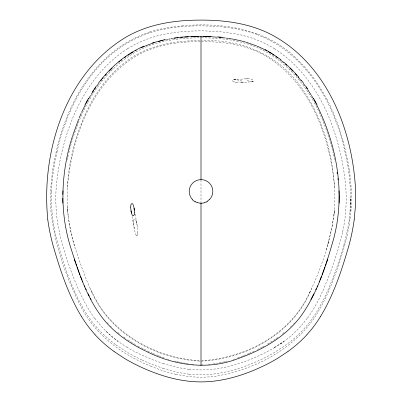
<?xml version="1.0" encoding="UTF-8"?>
<svg xmlns="http://www.w3.org/2000/svg" width="402" height="402" viewBox="0 0 402 402"><rect width="100%" height="100%" fill="white"/><g stroke="black" fill="none" stroke-linecap="round" stroke-linejoin="round"><path stroke-width="0.3" stroke-dasharray="2.01 1.51" d="M350.489 204.804L350.474 190.769L349.222 175.639A227.934 227.934 0 0 0 345.001 151.961C335.248 108.218 312.294 64.119 272.003 41.512A110.645 110.645 0 0 0 264.225 37.577L256.989 34.577M137.715 232.974L137.459 227.507M51.491 191.679L51.526 205.141L52.707 218.648A184.759 184.759 0 0 0 56.094 236.904C62.883 262.727 71.38 288.546 85.098 311.605A121.198 121.198 0 0 0 93.822 324.032L98.882 329.831A119.962 119.962 0 0 0 115.826 344.73M350.062 211.547L350.629 198.05L350.303 208.311L349.293 218.648M199.744 40.662C174.146 40.532 147.353 45.416 126.519 61.194C109.5 73.722 96.52 91.088 87.234 109.932C66.697 153.458 60.004 205.186 76.234 251.215C83.073 271.973 90.329 293.053 103.048 311.058C125.605 340.775 162.875 358.529 199.804 360.684M67.42 187.347C71.777 137.469 91.174 83.34 135.941 56.169A94.802 94.802 0 0 1 146.358 50.928C163.544 43.577 182.468 41.582 201 41.557M201.598 360.694C242.748 358.353 285.314 336.966 305.847 300.173C320.394 271.797 331.193 240.883 334.534 209.075M334.057 214.387L334.429 210.507M133.695 220.939L133.665 221.251A17.964 17.698 44.4 0 0 133.645 222.708M332.087 226.874L333.811 216.241A141.861 141.861 0 0 0 334.765 205.467C335.796 164.508 325.635 122.334 302.008 88.485C279.953 55.129 240.939 38.828 201.628 40.657M331.735 228.632L327.66 244.969M67.3 159.684L67.687 157.875M342.569 232.406L337.6 251.295L330.484 272.204M67.827 157.272L68.521 154.273M56.978 151.956C66.777 108.223 89.696 64.119 129.997 41.512A110.63 110.63 0 0 1 137.775 37.577C164.689 25.421 195.166 24.442 224.14 27.055M68.812 153.077C73.089 135.61 79.124 118.505 87.726 102.676M343.77 245.346C338.871 262.461 332.956 279.335 325.53 295.525A185.96 185.96 0 0 1 323.58 299.55L316.902 311.605A121.198 121.198 0 0 1 308.178 324.032L303.118 329.831M137.449 235.26L136.946 236.034L136.203 235.381M328.741 241.185L325.766 251.215M330.364 272.526L322.499 291.827M201 361.147C245.607 359.147 291.867 334.273 310.103 292.028M309.756 292.767L311.666 288.716M88.033 102.148C99.003 82.254 114.459 64.415 134.203 52.868A98.802 98.802 0 0 1 145.288 47.33C162.84 39.898 182.096 37.828 201 37.823M307.264 318.268L300.852 326.143M293.741 323.575L294.48 322.791M290.711 326.635L291.475 325.881M282.621 333.735L284.299 332.389M276.139 338.559L278.34 337.007M274.636 347.504L283.923 341.529A116.771 116.771 0 0 0 300.877 326.173M275.254 339.182L266.586 344.635M280.093 344.112L283.923 341.529L273.842 347.971M127.595 48.732C83.877 76.687 63.642 128.926 57.084 178.458A175.88 175.88 0 0 0 55.772 200.558L56.22 210.728A163.292 163.292 0 0 0 59.461 232.401M262.823 346.75L264.24 345.966M262.35 347.016L256.104 350.202M252.692 351.815L254.154 351.127M249.33 353.313L251.054 352.549M243.627 355.664L248.758 353.564M237.848 357.815L243.059 355.901M149.795 32.054C133.067 37.381 117.776 46.833 105.098 58.933A146.127 146.127 0 0 0 84.938 82.933C70.139 104.565 61.029 129.63 55.441 155.117A229.673 229.673 0 0 0 52.572 170.991M233.155 359.348L234.331 358.971M226.035 361.368L227.225 361.041M221.226 362.448L216.371 363.328M221.824 362.313L223.633 361.921M224.236 361.79L225.442 361.529M213.331 363.815L215.763 363.423M208.417 364.302L210.261 364.122M241.14 82.621L252.999 81.641C255.999 79.973 248.295 78.325 247.175 78.656L233.461 79.872L232.401 80.274L232.753 80.847M182.101 25.828C222.507 22.07 267.169 28.999 296.902 58.933A146.137 146.137 0 0 1 317.062 82.933L321.781 90.214L326.761 99.058M201.618 364.619L202.854 364.574M247.823 78.641C245.607 78.184 245.838 80.028 247.652 80.45M233.989 79.807L235.884 79.777M201.502 37.823C220.241 37.858 239.316 39.969 256.712 47.33A98.802 98.802 0 0 1 267.797 52.863C287.541 64.415 302.997 82.254 313.967 102.148M201.623 41.567C219.949 41.622 238.652 43.662 255.642 50.928A94.802 94.802 0 0 1 266.059 56.169C310.826 83.34 330.223 137.469 334.58 187.347M199.809 361.107C154.283 358.74 107.706 332.333 90.334 288.716M236.728 79.832L240.974 80.631L243.225 81.897A0.638 0.412 22.6 0 1 243.23 82.164L243.155 82.269A2.975 1.829 19.8 0 1 242.009 82.521M191.739 364.122L193.583 364.302M238.175 82.335L236.723 82.073M185.629 363.328L180.774 362.448M186.237 363.423L188.669 363.815M176.558 361.529L177.764 361.79M178.367 361.921L180.176 362.313M175.855 374.272L186.186 376.156A108.269 108.269 0 0 0 215.819 376.192C253.235 369.765 290.334 351.212 312.887 319.912C323.962 304.188 331.178 286.189 337.499 268.139C345.564 245.371 351.74 221.502 351.433 197.181M174.775 361.041L175.965 361.368M167.669 358.971L168.845 359.348M163.614 363.689L153.097 359.951L141.79 355.097A168.508 168.508 0 0 1 127.359 347.514M163.614 368.539L153.097 364.8L141.79 359.946M158.941 355.901L164.152 357.815M153.242 353.564L158.373 355.664M151.288 366.398C122.489 354.941 95.897 335.338 81.315 307.429C66.23 277.717 54.808 245.516 51.18 212.266M150.946 352.549L152.67 353.313M149.308 351.815L139.65 347.016M137.76 345.966L139.177 346.75M135.414 344.635L126.746 339.182M127.364 347.504L118.082 341.529L109.857 334.811L105.641 330.856M274.405 48.732C318.123 76.681 338.358 128.931 344.916 178.458A175.875 175.875 0 0 1 346.228 200.558L345.78 210.728A163.262 163.262 0 0 1 342.539 232.401M123.66 337.007L125.861 338.559M115.811 344.755L127.364 352.353A168.508 168.508 0 0 0 141.795 359.936M117.701 332.389L119.379 333.735M110.525 325.881L111.289 326.635M107.52 322.791L108.259 323.575M94.736 318.268L101.636 326.685A117.54 117.54 0 0 0 118.098 341.504M314.274 102.676C322.876 118.505 328.911 135.61 333.188 153.077M91.897 292.028L92.244 292.767M79.501 291.827C71.129 272.662 64.024 252.838 59.431 232.406M136.288 221.502C136.067 220.658 135.072 217.733 134.037 219.346A6.668 6.522 57.2 0 0 133.735 220.944M74.666 246.054L71.023 232.145L68.43 218.02M343.077 140.986L346.559 155.117A229.708 229.708 0 0 1 349.428 170.991M333.479 154.273L334.173 157.272M334.313 157.875L334.7 159.684M136.881 223.839L137.042 224.653M135.152 214.1L137.077 224.854M132.037 216.412L134.404 229.597L135.569 233.954A9.789 9.588 41.7 0 0 136.157 235.406M134.218 228.622L133.62 222.708M67.466 209.075L67.742 212.477M201 180.116L201 202.688M51.381 191.674A214.201 214.201 0 0 1 57.074 151.976M224.125 27.18A136.806 136.806 0 0 1 257.039 34.426M189.101 374.182A133.539 133.539 0 0 1 163.634 368.483M189.111 374.121A107.635 107.635 0 0 0 212.889 374.121C229.356 372.242 245.235 366.915 260.21 359.946A168.549 168.549 0 0 0 274.641 352.363L285.44 345.303A120.51 120.51 0 0 0 303.148 329.861M349.358 218.658A198.844 198.844 0 0 1 343.715 245.331M68.194 216.241A141.861 141.861 0 0 1 67.234 205.467M94.601 318.364A150.052 150.052 0 0 1 79.621 291.777M127.585 48.707A107.656 107.656 0 0 1 152.072 37.431L155.875 36.286A123.404 123.404 0 0 1 161.815 34.773L162.684 34.577A133.499 133.499 0 0 1 166.353 33.818L175.739 32.331L185.121 31.411A198.915 198.915 0 0 1 189.789 31.13L197.261 30.899A252.3 252.3 0 0 1 204.739 30.899L220.633 31.718L235.647 33.818A133.434 133.434 0 0 1 239.316 34.577L240.185 34.773A123.424 123.424 0 0 1 246.124 36.28L249.933 37.426A107.62 107.62 0 0 1 274.415 48.707M322.384 291.777A150.082 150.082 0 0 1 307.399 318.364M189.101 369.327A133.539 133.539 0 0 1 163.634 363.634M189.111 369.267A107.635 107.635 0 0 0 212.889 369.267C229.356 367.388 245.235 362.061 260.21 355.097A168.549 168.549 0 0 0 274.641 347.514M233.899 79.546A14.572 10.975 22.8 0 1 236.698 79.561M234.331 81.671A5.728 3.734 15.9 0 1 232.602 81.028M236.733 82.531A14.618 8.502 16.7 0 1 234.245 81.943M241.818 82.194A12.593 6.558 16.2 0 1 238.14 81.817M252.411 81.737A8.784 5.136 25.4 0 1 247.617 80.551M175.84 374.332A156.901 156.901 0 0 1 151.308 366.343M51.024 212.276A181.935 181.935 0 0 1 52.697 171.011M149.75 31.909A146.916 146.916 0 0 1 182.106 25.954M326.881 98.998A211.733 211.733 0 0 1 342.951 141.017M349.393 170.996A192.885 192.885 0 0 1 351.469 197.181M136.976 224.864A40.667 37.662 66 0 1 137.353 227.512M136.142 221.542A23.964 22.693 63.2 0 1 136.725 223.864M137.801 232.979A11.844 11.447 49 0 1 137.569 235.291M252.999 81.641L252.371 81.651L252.999 81.641"/><path stroke-width="0.6" d="M134.439 212.437L134.082 208.125M339.198 203.126L339.187 195.106M62.823 194.493L62.978 190.794M354.197 219.552L355.474 205.718A181.609 181.609 0 0 0 355.569 189.935C352.584 129.57 326.786 63.461 270.626 34.22C248.446 22.949 223.135 19.839 198.533 20.11C177.176 20.281 155.428 23.2 135.836 32.095A116.273 116.273 0 0 0 127.002 36.542C65.571 72.717 40.868 151.72 47.803 219.552M134.173 214.899C131.826 218.909 130.625 208.799 130.69 207.115M72.526 136.047C60.833 172.518 59.174 212.522 71.214 249.114C78.782 272.837 86.777 297.123 101.937 317.228A96.726 96.726 0 0 0 109.319 325.766C119.645 336.368 132.203 344.594 145.499 350.991M72.722 135.459L78.641 119.173M326.585 262.486L327.781 259.039M325.369 265.923L326.183 263.632M324.298 268.868L324.942 267.099M322.992 272.395L324.087 269.456M322.092 274.742L322.771 272.983M320.022 280.003L321.419 276.501M79.114 118.027L81.088 113.49M319.198 281.993L319.61 280.998M317.077 286.943L317.58 285.792M315.776 289.797L316.299 288.656M81.611 112.364L85.43 104.595M313.892 293.761L310.912 299.505M86.003 103.495L86.571 102.399M84.988 104.671L88.53 98.214M86.857 101.852L87.782 100.244M88.405 99.173L90.566 95.425M320.57 316.469C333.861 294.475 341.941 269.792 349.011 245.225A209.281 209.281 0 0 0 354.247 219.557M91.219 94.415L93.812 90.375M92.349 91.952L96.445 85.907M94.465 89.36L95.857 87.405M96.907 85.933L98.651 83.485M98.596 82.978C110.46 67.204 125.926 53.823 144.187 46.049M100.897 80.661L101.646 79.717M102.389 78.772L103.138 77.832M105.133 75.581L106.329 74.229M306.947 334.67L312.123 328.58A127.58 127.58 0 0 0 320.56 316.464M109.188 71.149L112.153 68.159M118.846 62.124L119.791 61.38M120.736 60.637L121.68 59.888M287.983 351.484L277.601 358.343A170.81 170.81 0 0 1 262.657 366.317C247.094 373.679 230.537 379.267 213.372 381.202A112.404 112.404 0 0 1 201 381.905A112.409 112.409 0 0 1 188.628 381.196C171.458 379.282 154.911 373.659 139.338 366.328A170.679 170.679 0 0 1 124.394 358.353L114.017 351.484M124.545 57.687L126.037 56.667M128.027 55.3L129.519 54.28M130.529 53.622L133.107 52.054M145.348 45.954L152.011 43.451M152.062 43.059L164.92 39.587M152.569 43.25L154.283 42.723M158.318 41.542L160.644 40.914M161.142 40.798L163.122 40.326M164.609 40.004L165.604 39.788M166.604 39.592L167.604 39.396M168.604 39.21L170.106 38.944M171.106 38.778L172.619 38.537M173.624 38.391L175.639 38.11M174.282 37.959C186.87 36.245 199.623 35.994 212.301 36.537M176.649 37.984L178.161 37.798M180.689 37.527L182.714 37.341M184.739 37.18L188.292 36.939M191.342 36.788L198.462 36.602M203.538 36.602L210.658 36.788M212.693 36.889L217.261 37.18M217.638 36.873L222.773 37.351M218.783 37.296L221.311 37.527M222.824 37.687L225.351 37.984M226.361 38.11L228.376 38.391M228.879 38.461L230.894 38.778M231.396 38.853L233.396 39.21M233.899 39.295L240.858 40.798M241.356 40.914L245.431 42.014M246.004 42.19L256.652 45.954M146.062 351.268C174.116 365.448 207.663 370.353 237.532 358.8C257.843 351.665 277.511 341.293 292.681 325.766A96.726 96.726 0 0 0 300.063 317.228C317.208 294.018 325.906 265.913 333.72 238.481C345.574 193.824 337.062 145.408 316.57 104.595M195.704 201.925L195.965 202.055A11.774 11.764 50.8 0 0 197.578 202.678M265.214 49.572L272.189 53.622L280.923 59.808M268.375 51.742L271.471 53.622M272.481 54.28L273.973 55.3M275.963 56.667L277.953 58.029M280.32 59.888L283.626 62.496M283.691 62.059L291.601 69.32L298.887 77.295M285.42 64.099L286.762 65.3M289.847 68.159L292.812 71.149M95.053 334.67L89.877 328.58A127.575 127.575 0 0 1 81.44 316.464M295.274 73.777L296.867 75.581M298.063 76.933L301.103 80.661M301.178 80.093L303.399 82.963M303.349 83.485L305.093 85.933M306.143 87.405L307.535 89.36M305.555 85.897L307.636 88.887M307.862 89.867L311.108 94.922M81.43 316.469C68.144 294.47 60.079 269.782 52.989 245.225A209.286 209.286 0 0 1 47.753 219.557M311.434 95.425L313.595 99.173M314.218 100.244L315.997 103.495M313.47 98.199L317.012 104.651M90.324 298.078L91.088 299.505M88.108 293.761L89.329 296.168M85.701 288.656L86.224 289.797M84.42 285.792L84.922 286.943M82.39 280.998L82.802 281.993M80.581 276.501L81.978 280.003M79.229 272.983L79.908 274.742M77.913 269.456L79.008 272.395M77.058 267.099L77.702 268.868M75.817 263.632L76.631 265.923M74.219 259.039L75.415 262.486M134.459 210.216C134.248 209.477 133.203 200.618 130.987 204.402A11.025 10.854 72.2 0 0 130.766 207.11M131.042 210.864L131.439 213.085M337.072 172.418L337.248 173.639M337.916 178.518L338.067 179.739M339.022 190.794L339.177 194.493M62.802 203.126L62.752 198.191M201 36.265L201 179.624A11.769 11.743 -2.6 0 1 209.321 199.729M201 203.186L201 365.513M135.183 50.858A99.585 99.585 0 0 1 136.233 50.285M141.012 47.868A99.585 99.585 0 0 1 144.795 46.175M257.205 46.175A99.585 99.585 0 0 1 266.817 50.858M114.042 351.454A124.881 124.881 0 0 1 95.023 334.7M306.977 334.7A124.866 124.866 0 0 1 287.963 351.454M204.573 202.688A11.718 11.718 0 0 1 201 203.241M201 203.151A11.718 11.623 8.3 0 1 197.588 202.643M206.286 201.904A11.769 11.723 -4.4 0 1 204.548 202.608M207.598 201.281A11.628 11.512 -34.4 0 1 206.337 202.01M209.221 199.633A11.497 11.075 -32.8 0 1 207.457 201.07M192.664 199.739A11.769 11.769 0 0 1 201 179.644M194.608 201.497A11.497 11.397 25.5 0 1 192.553 199.849M195.749 201.829A11.628 11.306 32.7 0 1 194.754 201.266M134.499 212.437A11.99 11.723 67.5 0 1 134.268 214.924"/></g></svg>
